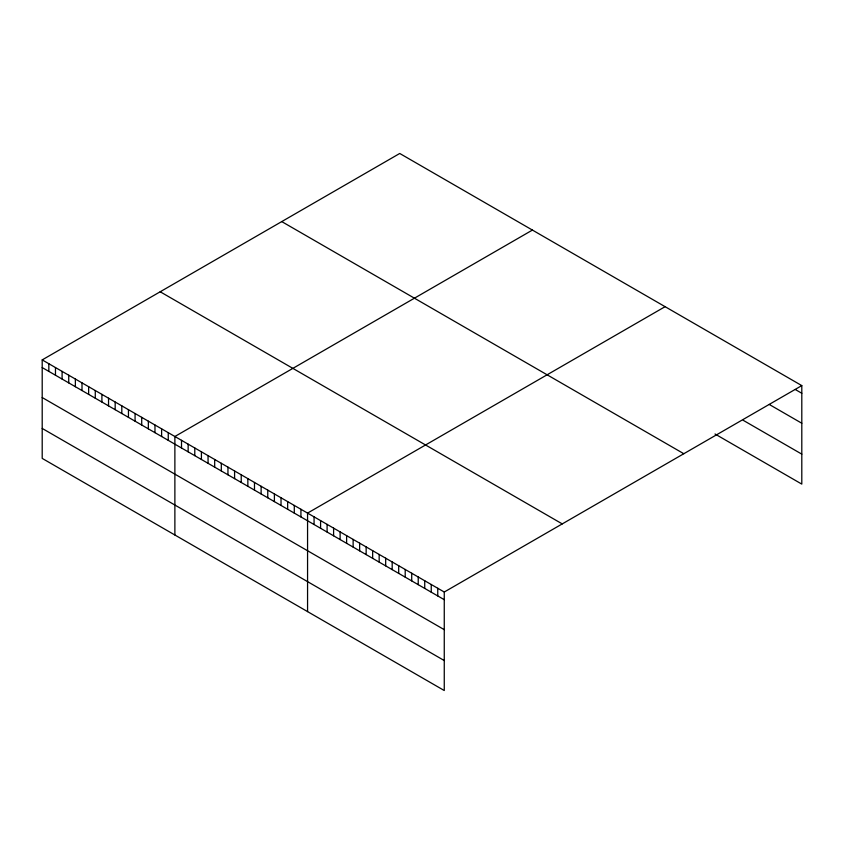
<?xml version="1.0" encoding="UTF-8"?>
<svg xmlns="http://www.w3.org/2000/svg" width="844" height="844" viewBox="0 0 844 844"><rect width="100%" height="100%" fill="white"/><g stroke="black" fill="none" stroke-linecap="round" stroke-linejoin="round"><path stroke-width="1.27" d="M42.2 359.892L444.26 592.024L444.26 690.529L42.2 458.397L42.2 359.892L399.739 153.471L801.8 385.602L801.8 484.108L715.005 433.995M532.416 230.074L174.877 436.496L174.877 535.001M665.093 306.678L307.564 513.099L307.564 611.605M444.26 592.024L801.8 385.602M795.291 389.506L801.8 393.272M769.253 404.455L801.8 423.245M743.216 420.312L801.8 454.135M281.748 221.592L683.809 453.713M160.191 291.771L562.252 523.902M42.2 367.562L444.26 599.694M42.2 397.535L444.26 629.666M42.2 428.425L444.26 660.557M437.751 588.257L437.751 595.927M431.242 584.502L431.242 592.171M424.732 580.746L424.732 588.416M418.223 576.99L418.223 584.66M411.714 573.224L411.714 580.894M405.204 569.468L405.204 577.138M398.695 565.712L398.695 573.382M392.186 561.956L392.186 569.626M385.676 558.19L385.676 565.86M379.167 554.434L379.167 562.104M372.658 550.678L372.658 558.348M366.148 546.923L366.148 554.592M359.639 543.167L359.639 550.826M353.13 539.4L353.13 547.07M346.62 535.645L346.62 543.314M340.111 531.889L340.111 539.559M333.602 528.133L333.602 535.803M327.092 524.367L327.092 532.036M320.583 520.611L320.583 528.281M314.073 516.855L314.073 524.525M300.928 509.27L300.928 516.939M294.292 505.44L294.292 513.11M287.656 501.6L287.656 509.27M281.031 497.77L281.031 505.44M274.395 493.94L274.395 501.61M267.759 490.111L267.759 497.781M261.123 486.281L261.123 493.951M254.487 482.452L254.487 490.121M247.851 478.622L247.851 486.292M241.226 474.792L241.226 482.462M234.59 470.963L234.59 478.632M227.954 467.133L227.954 474.803M221.318 463.303L221.318 470.973M214.682 459.474L214.682 467.143M208.057 455.644L208.057 463.314M201.421 451.814L201.421 459.484M194.785 447.985L194.785 455.654M188.149 444.155L188.149 451.825M181.513 440.325L181.513 447.995M168.251 432.666L168.251 440.336M161.615 428.836L161.615 436.506M154.98 425.007L154.98 432.677M148.344 421.177L148.344 428.836M141.708 417.337L141.708 425.007M135.072 413.507L135.072 421.177M128.446 409.678L128.446 417.347M121.81 405.848L121.81 413.518M115.174 402.018L115.174 409.688M108.538 398.189L108.538 405.858M101.902 394.359L101.902 402.029M95.277 390.529L95.277 398.199M88.641 386.7L88.641 394.37M82.005 382.87L82.005 390.54M75.369 379.04L75.369 386.71M68.733 375.211L68.733 382.881M62.097 371.381L62.097 379.051M55.472 367.551L55.472 375.221M48.836 363.722L48.836 371.392"/></g></svg>
